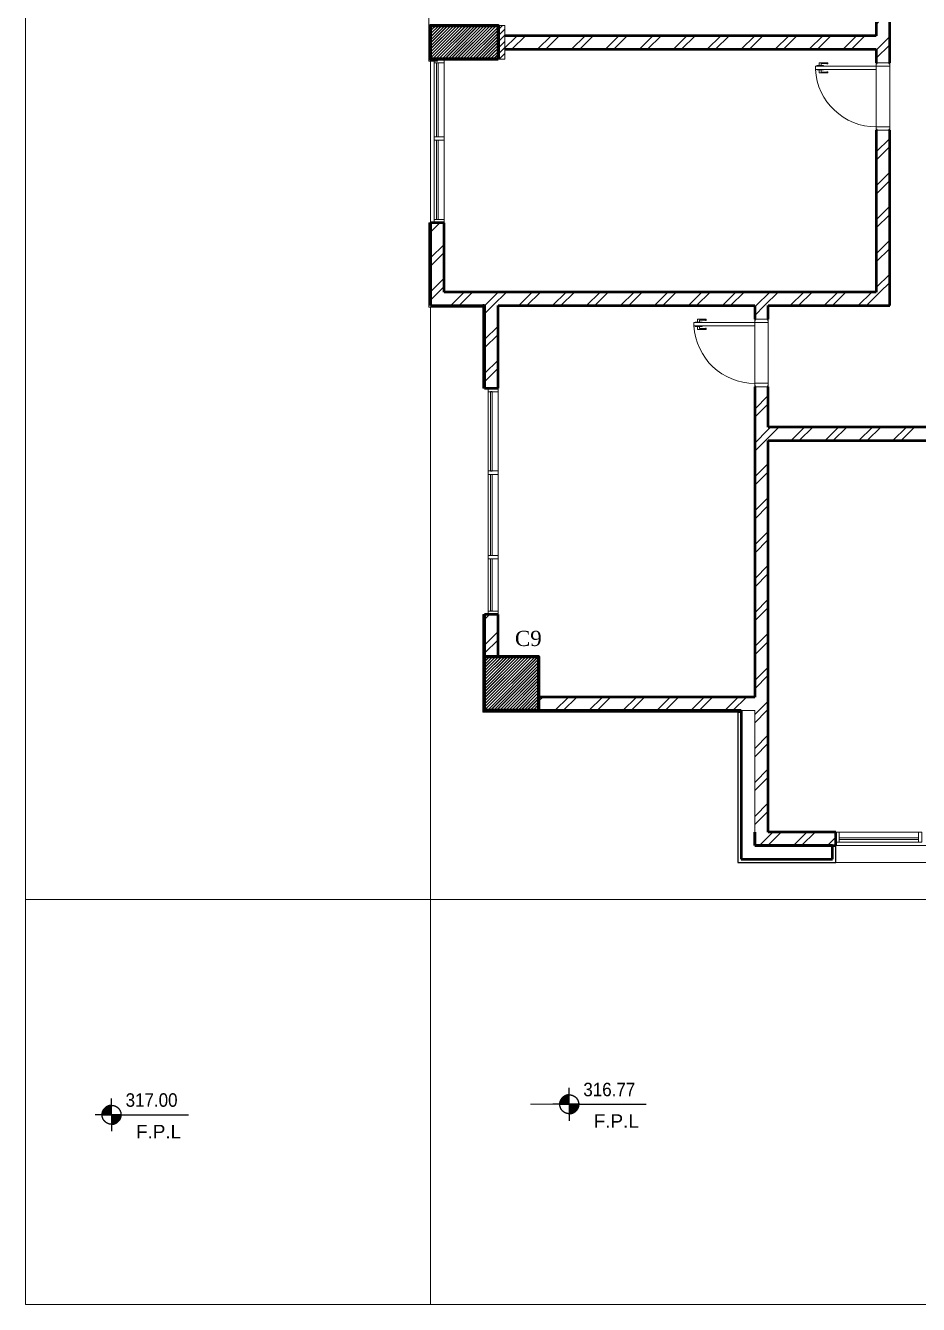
# Model space of a CAD drawing. Header units: millimetres. Extents: x -967280 to 3852, y 2833 to 1955156.
# Drawn here: x -966846 to -953621, y 618116 to 637066 of the extents above; entities that cross this region are included whole.
import ezdxf
from ezdxf.enums import TextEntityAlignment as Align

# ---------------------------------------------------------------- set-up
doc = ezdxf.new("R2010")
doc.units = ezdxf.units.MM
doc.header["$LTSCALE"] = 1000
doc.linetypes.add('HRZN_Line-Ptrn-Sold', pattern=[9144001.0, 9144000.0, -1])
for name, color, linetype, lineweight in [('A-COLS', 8, 'HRZN_Line-Ptrn-Sold', 18), ('A-DIM', 7, 'Continuous', 13), ('A-DOOR', 5, 'Continuous', 13), ('A-ELEV', 1, 'HRZN_Line-Ptrn-Sold', 13), ('A-FLOR-PATT', 1, 'Continuous', 13), ('A-HATCH', 1, 'Continuous', 13), ('A-SYMB-LEVEL', 7, 'Continuous', 13), ('A-TONE', 40, 'HRZN_Line-Ptrn-Sold', 35), ('A-WALL', 8, 'HRZN_Line-Ptrn-Sold', 50), ('A-WIN', 4, 'Continuous', 13), ('S - column', 6, 'Continuous', 60)]:
    doc.layers.add(name, color=color, linetype=linetype, lineweight=lineweight)
doc.layers.add('ARCH', color=8, linetype='Continuous')
doc.layers.add('S - col hach', color=1, linetype='Continuous')
doc.styles.add('Arial', font='arial.ttf', dxfattribs={"height": 317.5})
doc.styles.add('Arial_1', font='arial.ttf', dxfattribs={"width": 0.9, "height": 200})
doc.styles.add('ASD', font='times.ttf')
pattern_1 = [(45, (6650, -35800), (-251.447, 251.447), []), (45, (6650, -35419), (-251.447, 251.447), [])]
pattern_2 = [(225, (-217548.726, -1233776.03), (44.9012806, -44.9012806), [])]
pattern_3 = [(45, (-223648.726, -1233952.032), (-22.4506403, 22.4506403), [])]

# ---------------------------------------------------------------- blocks, each defined once
blk = doc.blocks.new('DAE_DOOR-SINGLE - BEDROOMS DOOR _D01__1000_2200MM 2-3505467-GROUND FLOOR FFL_1_')
at = {"layer": 'A-DOOR', "lineweight": 18}
for p, q in [((476, 100), (476, 1000)), ((526, 1000), (476, 1000)), ((526, 100), (526, 1000)), ((526, 100), (476, 100))]:
    blk.add_line(p, q, dxfattribs=at)
at = {"layer": 'A-DOOR'}
for p, q in [((-412, 88), (-424, 88)), ((-424, 88), (-424, -88)), ((-374, 100), (-412, 100)), ((-412, 100), (-412, 88)), ((-374, -100), (-374, 100)), ((526, 100), (526, -100)), ((564, 100), (526, 100)), ((564, 88), (564, 100)), ((576, 88), (564, 88)), ((576, -88), (576, 88)), ((-424, -88), (-412, -88)), ((-412, -88), (-412, -100)), ((-412, -100), (-374, -100)), ((526, -100), (564, -100)), ((564, -100), (564, -88)), ((564, -88), (576, -88))]:
    blk.add_line(p, q, dxfattribs=at)
blk.add_arc((526, 100), 901, 93.1798, 180, dxfattribs=at)
at = {"layer": 'A-HATCH'}
for p, q in [((470, 981), (476, 981)), ((470, 981), (470, 879)), ((533, 981), (526, 981)), ((533, 981), (533, 879)), ((470, 946), (425, 946)), ((425, 819), (425, 946)), ((444, 819), (425, 819)), ((470, 916), (438, 916)), ((438, 831), (438, 916)), ((444, 831), (438, 831)), ((444, 819), (444, 831)), ((470, 879), (476, 879)), ((533, 879), (526, 879)), ((533, 946), (577, 946)), ((533, 916), (564, 916)), ((558, 831), (564, 831)), ((558, 819), (558, 831)), ((558, 819), (577, 819)), ((564, 831), (564, 916)), ((577, 819), (577, 946))]:
    blk.add_line(p, q, dxfattribs=at)
blk = doc.blocks.new('Glazed Panel - Glazed Panel-3868091-GROUND FLOOR FFL_1_')
at = {"layer": 'A-WIN', "lineweight": 18}
for p, q in [((588, -13), (-588, -13)), ((-588, -13), (-588, -38)), ((-588, -38), (588, -38)), ((-588, -38), (588, -38)), ((588, -38), (588, -13))]:
    blk.add_line(p, q, dxfattribs=at)
blk = doc.blocks.new('Rectangular Mullion - DAE_Mlon-rect-Gnrc-V52-GROUND FLOOR FFL_1_')
at = {"layer": 'A-ELEV', "linetype": 'Continuous'}
for p, q in [((33375, 2600), (32200, 2600)), ((33375, 2450), (32200, 2450))]:
    blk.add_line(p, q, dxfattribs=at)
blk = doc.blocks.new('Rectangular Mullion - DAE_Mlon-rect-Gnrc-3880642-GROUND FLOOR FFL_1_')
at = {"layer": 'A-WIN', "lineweight": 18}
for p, q in [((-25, 75), (25, 75)), ((-25, -75), (-25, 75)), ((25, 75), (25, -75)), ((25, -75), (-25, -75))]:
    blk.add_line(p, q, dxfattribs=at)
blk = doc.blocks.new('Glazed Panel - Glazed Panel-3868042-GROUND FLOOR FFL_1_')
at = {"layer": 'A-WIN', "lineweight": 18}
for p, q in [((588, -13), (-588, -13)), ((-588, -13), (-588, -38)), ((-588, -38), (588, -38)), ((-588, -38), (588, -38)), ((588, -38), (588, -13))]:
    blk.add_line(p, q, dxfattribs=at)
blk = doc.blocks.new('Glazed Panel - Glazed Panel-3868065-GROUND FLOOR FFL_1_')
at = {"layer": 'A-WIN', "lineweight": 18}
for p, q in [((600, -12.7), (-600, -12.7)), ((-600, -12.7), (-600, -38.1)), ((-600, -38.1), (600, -38.1)), ((-600, -38.1), (600, -38.1)), ((600, -38.1), (600, -12.7))]:
    blk.add_line(p, q, dxfattribs=at)
blk = doc.blocks.new('Glazed Panel - Glazed Panel-3868158-GROUND FLOOR FFL_1_')
at = {"layer": 'A-WIN', "lineweight": 18}
for p, q in [((387, -13), (-387, -13)), ((-387, -13), (-387, -38)), ((-387, -38), (387, -38)), ((-387, -38), (387, -38)), ((387, -38), (387, -13))]:
    blk.add_line(p, q, dxfattribs=at)
blk = doc.blocks.new('Rectangular Mullion - DAE_Mlon-rect-Gnrc-3703328-GROUND FLOOR FFL_1_')
at = {"layer": 'A-ELEV', "linetype": 'Continuous'}
for p, q in [((7825, -2200), (6625, -2200)), ((7825, -2350), (6625, -2350))]:
    blk.add_line(p, q, dxfattribs=at)
blk = doc.blocks.new('Rectangular Mullion - DAE_Mlon-rect-Gnrc-3770983-GROUND FLOOR FFL_1_')
at = {"layer": 'A-ELEV', "linetype": 'Continuous'}
for p, q in [((200, 1075), (200, 1850)), ((350, 1075), (350, 1850))]:
    blk.add_line(p, q, dxfattribs=at)
blk = doc.blocks.new('Rectangular Mullion - DAE_Mlon-rect-Gnrc-3868134-GROUND FLOOR FFL_1_')
at = {"layer": 'A-WIN', "lineweight": 18}
for p, q in [((-50, 75), (0, 75)), ((-50, -75), (-50, 75)), ((0, 75), (0, -75)), ((0, -75), (-50, -75))]:
    blk.add_line(p, q, dxfattribs=at)
blk = doc.blocks.new('Rectangular Mullion - DAE_Mlon-rect-Gnrc-3868080-GROUND FLOOR FFL_1_')
at = {"layer": 'A-WIN', "lineweight": 18}
for p, q in [((-25, 75), (25, 75)), ((-25, -75), (-25, 75)), ((25, 75), (25, -75)), ((25, -75), (-25, -75))]:
    blk.add_line(p, q, dxfattribs=at)
blk = doc.blocks.new('Glazed Panel - Glazed Panel-3868029-GROUND FLOOR FFL_1_')
at = {"layer": 'A-WIN', "lineweight": 18}
for p, q in [((-588, 38), (588, 38)), ((588, 38), (-588, 38)), ((-588, 38), (-588, 13)), ((-588, 13), (588, 13)), ((588, 13), (588, 38))]:
    blk.add_line(p, q, dxfattribs=at)
blk = doc.blocks.new('Glazed Panel - Glazed Panel-3868153-GROUND FLOOR FFL_1_')
at = {"layer": 'A-WIN', "lineweight": 18}
for p, q in [((-550, 38), (550, 38)), ((550, 38), (-550, 38)), ((-550, 38), (-550, 13)), ((-550, 13), (550, 13)), ((550, 13), (550, 38))]:
    blk.add_line(p, q, dxfattribs=at)
blk = doc.blocks.new('Rectangular Mullion - DAE_Mlon-rect-Gnrc-V50-GROUND FLOOR FFL_1_')
at = {"layer": 'A-ELEV', "linetype": 'Continuous'}
for p, q in [((34550, 3075), (34550, 4250)), ((34700, 3075), (34700, 4250))]:
    blk.add_line(p, q, dxfattribs=at)
blk = doc.blocks.new('Rectangular Mullion - DAE_Mlon-rect-Gnrc-V54-GROUND FLOOR FFL_1_')
at = {"layer": 'A-ELEV', "linetype": 'Continuous'}
for p, q in [((-600, 9200), (-600, 8100)), ((-450, 9200), (-450, 8100))]:
    blk.add_line(p, q, dxfattribs=at)
blk = doc.blocks.new('Rectangular Mullion - DAE_Mlon-rect-Gnrc-3868137-GROUND FLOOR FFL_1_')
at = {"layer": 'A-WIN', "lineweight": 18}
for p, q in [((-50, 75), (0, 75)), ((-50, -75), (-50, 75)), ((0, -75), (-50, -75))]:
    blk.add_line(p, q, dxfattribs=at)
blk = doc.blocks.new('Rectangular Mullion - DAE_Mlon-rect-Gnrc-3868139-GROUND FLOOR FFL_1_')
at = {"layer": 'A-WIN', "lineweight": 18}
for p, q in [((-25, 75), (25, 75)), ((-25, -75), (-25, 75)), ((25, 75), (25, -75)), ((25, -75), (-25, -75))]:
    blk.add_line(p, q, dxfattribs=at)
blk = doc.blocks.new('Rectangular Mullion - DAE_Mlon-rect-Gnrc-3874747-GROUND FLOOR FFL_1_')
at = {"layer": 'A-WIN', "lineweight": 18}
for p, q in [((0, 75), (-50, 75)), ((-50, 75), (-50, -75)), ((0, -75), (0, 75)), ((-50, -75), (0, -75))]:
    blk.add_line(p, q, dxfattribs=at)
blk = doc.blocks.new('Rectangular Mullion - DAE_Mlon-rect-Gnrc-3874751-GROUND FLOOR FFL_1_')
at = {"layer": 'A-WIN', "lineweight": 18}
for p, q in [((0, 75), (-50, 75)), ((-50, 75), (-50, -75)), ((0, -75), (0, 75)), ((-50, -75), (0, -75))]:
    blk.add_line(p, q, dxfattribs=at)
blk = doc.blocks.new('Rectangular Mullion - DAE_Mlon-rect-Gnrc-3880657-GROUND FLOOR FFL_1_')
at = {"layer": 'A-WIN', "lineweight": 18}
for p, q in [((0, 75), (-50, 75)), ((-50, 75), (-50, -75)), ((0, -75), (0, 75)), ((-50, -75), (0, -75))]:
    blk.add_line(p, q, dxfattribs=at)
blk = doc.blocks.new('Spot Elevations - TOS-3783376-LAYOUT')
at = {"layer": 'A-SYMB-LEVEL'}
h = blk.add_hatch(color=256, dxfattribs=at)
edge = h.paths.add_edge_path()
edge.add_line((0, 0), (-1.4, 0))
edge.add_arc((0, 0), 1.4, 90, 180, ccw=False)
edge.add_line((0, 1.4), (0, 0))
h = blk.add_hatch(color=256, dxfattribs=at)
edge = h.paths.add_edge_path()
edge.add_line((0, 0), (1.4, 0))
edge.add_arc((0, 0), 1.4, 270, 360, ccw=False)
edge.add_line((0, -1.4), (0, 0))
at = {"layer": 'A-SYMB-LEVEL', "linetype": 'HRZN_Line-Ptrn-Sold', "lineweight": 25}
for p, q in [((0, 1.4), (0, 2.44)), ((-1.4, 0), (-2.44, 0)), ((-1.4, 0), (0, 0)), ((0, 0), (0, 1.4)), ((0, 0), (0, -1.4)), ((1.4, 0), (0, 0)), ((0, -1.4), (0, -2.44)), ((1.4, 0), (11.4, 0))]:
    blk.add_line(p, q, dxfattribs=at)
blk.add_circle((0, 0), 1.4, dxfattribs=at)
for start, end in [(90, 180), (270, 360)]:
    blk.add_arc((0, 0), 1.4, start, end, dxfattribs=at)
blk = doc.blocks.new('A$Ca5ad4f3b')
at = {"layer": 'S - col hach'}
h = blk.add_hatch(dxfattribs=at)
h.set_pattern_fill('ANSI31', color=256, scale=10)
h.set_pattern_definition(pattern_3)
h.paths.add_polyline_path([(900, -16850), (-100, -16850), (-100, -17350), (900, -17350)])
h = blk.add_hatch(dxfattribs=at)
h.set_pattern_fill('ANSI31', color=256, scale=10)
h.set_pattern_definition(pattern_3)
h.paths.add_polyline_path([(1500, -27000), (1500, -26200), (700, -26200), (700, -27000)])
at = {"layer": 'S - column'}
for points in [[(900, -17350), (-100, -17350), (-100, -16850), (900, -16850)], [(1500, -27000), (700, -27000), (700, -26200), (1500, -26200)]]:
    blk.add_lwpolyline(points, close=True, dxfattribs=at)
at = {"ltscale": 6, "style": 'ASD'}
blk.add_text('C9', height=225, dxfattribs=at).set_placement((1347, -25931), align=Align.MIDDLE_CENTER)
blk = doc.blocks.new('A$C1e5dc022')
at = {"layer": 'A-COLS'}
h = blk.add_hatch(dxfattribs=at)
h.set_pattern_fill('ANSI31', color=4, scale=20, angle=180)
h.set_pattern_definition(pattern_2)
h.paths.add_polyline_path([(7100, -26050), (6000, -26050), (6000, -26550), (7100, -26550)])
h = blk.add_hatch(dxfattribs=at)
h.set_pattern_fill('ANSI31', color=4, scale=20, angle=180)
h.set_pattern_definition(pattern_2)
h.paths.add_polyline_path([(7600, -36200), (7600, -35400), (6800, -35400), (6800, -36200)])
at = {"layer": 'A-TONE', "linetype": 'Continuous', "lineweight": 13}
h = blk.add_hatch(dxfattribs=at)
h.set_pattern_fill('FP_1', color=4, style=0, pattern_type=2)
h.set_pattern_definition(pattern_1)
h.paths.add_polyline_path([(12800, -30000), (12800, -27600.8), (12600, -27600.8), (12600, -30000)])
h.paths.add_polyline_path([(12600, -26600.8), (12800, -26600), (12800, -25999.2), (12600, -25999.2), (12600, -26400)])
h.paths.add_polyline_path([(12600, -24999.2), (12800, -24999.2), (12800, -22600), (12600, -22600), (12600, -24986.9)])
h = blk.add_hatch(dxfattribs=at)
h.set_pattern_fill('FP_1', color=4, style=0, pattern_type=2)
h.set_pattern_definition(pattern_1)
h.paths.add_polyline_path([(12600, -26400), (12600, -26200), (7000, -26200), (7000, -26400), (11416.1, -26400)])
h = blk.add_hatch(dxfattribs=at)
h.set_pattern_fill('FP_1', color=4, style=0, pattern_type=2)
h.set_pattern_definition(pattern_1)
h.paths.add_polyline_path([(6200, -30000), (6200, -28975), (6000, -28975), (6000, -30000)])
h = blk.add_hatch(dxfattribs=at)
h.set_pattern_fill('FP_1', color=4, style=0, pattern_type=2)
h.set_pattern_definition(pattern_1)
h.paths.add_polyline_path([(12004.5, -30200), (12800, -30200), (12800, -30000), (6000, -30000), (6000, -30200), (11416.1, -30200)])
h = blk.add_hatch(dxfattribs=at)
h.set_pattern_fill('FP_1', color=4, style=0, pattern_type=2)
h.set_pattern_definition(pattern_1)
h.paths.add_polyline_path([(6800, -31425), (7000, -31425), (7000, -30200), (6800, -30200), (6800, -31418.4)])
h = blk.add_hatch(dxfattribs=at)
h.set_pattern_fill('FP_1', color=4, style=0, pattern_type=2)
h.set_pattern_definition(pattern_1)
h.paths.add_polyline_path([(10800, -36200), (11000, -36200), (11000, -31400.8), (10800, -31400.8), (10800, -36000)])
h.paths.add_polyline_path([(10800, -30400.8), (11000, -30400), (11000, -30200), (10800, -30200)])
h = blk.add_hatch(dxfattribs=at)
h.set_pattern_fill('FP_1', color=4, style=0, pattern_type=2)
h.set_pattern_definition(pattern_1)
h.paths.add_polyline_path([(14600, -32200), (14600, -32000), (14400, -32000), (14400, -32200)])
h.paths.add_polyline_path([(13400, -32200), (13399.2, -32000), (11000, -32000), (11000, -32200), (12592.9, -32200)])
h = blk.add_hatch(dxfattribs=at)
h.set_pattern_fill('FP_1', color=4, style=0, pattern_type=2)
h.set_pattern_definition(pattern_1)
h.paths.add_polyline_path([(7000, -35400), (7000, -34775), (6800, -34775), (6800, -35400), (6900, -35400)])
h = blk.add_hatch(dxfattribs=at)
h.set_pattern_fill('FP_1', color=4, style=0, pattern_type=2)
h.set_pattern_definition(pattern_1)
h.paths.add_polyline_path([(10600, -36200), (10800, -36200), (10800, -36000), (7600, -36000), (7600, -36200), (10550, -36200)])
h = blk.add_hatch(dxfattribs=at)
h.set_pattern_fill('FP_1', color=4, style=0, pattern_type=2)
h.set_pattern_definition(pattern_1)
h.paths.add_polyline_path([(11000, -38000), (11000, -36200), (10800, -36200), (10800, -38000)])
h = blk.add_hatch(dxfattribs=at)
h.set_pattern_fill('FP_1', color=4, style=0, pattern_type=2)
h.set_pattern_definition(pattern_1)
h.paths.add_polyline_path([(12000, -38200), (12000, -38000), (10800, -38000), (10800, -38200), (11416.1, -38200)])
at = {"layer": 'A-COLS', "color": 4}
for points in [[(7100, -26550), (6000, -26550), (6000, -26050), (7100, -26050)], [(7600, -36200), (6800, -36200), (6800, -35400), (7600, -35400)]]:
    blk.add_lwpolyline(points, close=True, dxfattribs=at)
at = {"layer": 'A-ELEV', "color": 4}
for p, q in [((12600, -26612.8), (12600, -26600.8)), ((12600, -27550.8), (12600, -26650.8)), ((12800, -26600.8), (12800, -26612.8)), ((12800, -26650.8), (12800, -27550.8)), ((12600, -27600.8), (12600, -27588.8)), ((12800, -27588.8), (12800, -27600.8)), ((10800, -30412.8), (10800, -30400.8)), ((10800, -31350.8), (10800, -30450.8)), ((11000, -30400.8), (11000, -30412.8)), ((11000, -30450.8), (11000, -31350.8)), ((10800, -31400.8), (10800, -31388.8)), ((11000, -31388.8), (11000, -31400.8)), ((12000, -38200), (16400, -38200)), ((16650, -38450), (12000, -38450))]:
    blk.add_line(p, q, dxfattribs=at)
at = {"layer": 'A-FLOR-PATT', "color": 4}
for p, q in [((0, -45000), (0, 0)), ((6000, -26575), (6000, -28975)), ((6000, -30225), (6000, -39000)), ((6000, -39000), (53435, -39000)), ((6000, -45000), (0, -45000)), ((53435, -45000), (6000, -45000))]:
    blk.add_line(p, q, dxfattribs=at)
at = {"layer": 'A-FLOR-PATT', "color": 4, "lineweight": 18}
for p, q in [((6000, -39000), (0, -39000)), ((6000, -45000), (6000, -39000))]:
    blk.add_line(p, q, dxfattribs=at)
at = {"layer": 'A-SYMB-LEVEL', "color": 4}
for p, q in [((7477.8, -42033.9), (8053.3, -42033.9)), ((1258.3, -42190.2), (1393.1, -42190.2)), ((1393.1, -42190.2), (1273.3, -42190.2))]:
    blk.add_line(p, q, dxfattribs=at)
at = {"layer": 'A-WALL', "color": 4, "lineweight": 13}
for p, q in [((5975, -25375), (5975, -26575)), ((5975, -26575), (6100, -26575)), ((6100, -26575), (6100, -26550)), ((5975, -28975), (5975, -30225)), ((6000, -28975), (5975, -28975)), ((6000, -30200), (6000, -29000)), ((5975, -30225), (6800, -30225)), ((6775, -30200), (6000, -30200)), ((6775, -30200), (6775, -31425)), ((6775, -31425), (6800, -31425)), ((6775, -34775), (6775, -36225)), ((6800, -34775), (6775, -34775)), ((6800, -35400), (6800, -34800)), ((6775, -36225), (10550, -36225))]:
    blk.add_line(p, q, dxfattribs=at)
at = {"layer": 'A-WALL', "color": 4}
for p, q in [((12600, -25999.2), (12600, -26200)), ((12800, -26600.8), (12800, -25999.2)), ((12600, -26200), (7100, -26200)), ((7100, -26400), (12600, -26400)), ((12600, -26400), (12600, -26600.8)), ((12600, -26600.8), (12612, -26600.8)), ((12788, -26600.8), (12800, -26600.8)), ((12612, -27600.8), (12600, -27600.8)), ((12600, -27600.8), (12600, -30000)), ((12800, -27600.8), (12788, -27600.8)), ((12800, -30200), (12800, -27600.8)), ((6000, -28975), (6000, -30200)), ((6200, -28975), (6000, -28975)), ((6200, -30000), (6200, -28975)), ((12600, -30000), (6200, -30000)), ((6000, -30200), (6800, -30200)), ((6800, -30200), (6775, -30200)), ((6800, -30200), (6800, -31425)), ((6800, -31400), (6800, -30200)), ((6800, -30225), (6800, -30200)), ((7000, -30200), (10800, -30200)), ((7000, -31425), (7000, -30200)), ((10800, -30200), (10800, -30400.8)), ((11000, -30200), (12800, -30200)), ((11000, -30400.8), (11000, -30200)), ((10800, -30400.8), (10812, -30400.8)), ((10988, -30400.8), (11000, -30400.8)), ((6800, -31425), (7000, -31425)), ((10800, -31400.8), (10800, -36000)), ((10812, -31400.8), (10800, -31400.8)), ((11000, -31400.8), (10988, -31400.8)), ((11000, -32000), (11000, -31400.8)), ((13400, -32000), (11000, -32000)), ((11000, -38000), (11000, -32200)), ((11000, -32200), (13400, -32200)), ((6800, -34775), (6800, -35400)), ((7000, -34775), (6800, -34775)), ((7000, -35400), (7000, -34775)), ((10800, -36000), (7600, -36000)), ((7600, -36200), (10550, -36200)), ((10550, -36200), (7600, -36200)), ((10600, -36200), (10550, -36200)), ((10600, -36200), (10600, -38400)), ((10600, -36200), (10600, -36225)), ((10800, -38000), (10800, -38200)), ((10800, -38200), (10800, -38000)), ((12000, -38000), (11000, -38000)), ((12000, -38200), (12000, -38000)), ((10800, -38200), (12000, -38200)), ((11950, -38200), (10800, -38200)), ((11950, -38400), (11950, -38200)), ((10600, -38400), (11950, -38400))]:
    blk.add_line(p, q, dxfattribs=at)
at = {"layer": 'A-WALL', "color": 4, "lineweight": 25}
for p, q in [((10550, -36225), (10550, -38450)), ((10550, -36225), (10600, -36225)), ((12000, -38200), (11950, -38200)), ((12000, -38450), (12000, -38200)), ((10550, -38450), (12000, -38450))]:
    blk.add_line(p, q, dxfattribs=at)
at = {"layer": 'A-WALL', "color": 4, "linetype": 'Continuous', "lineweight": 13}
for p, q in [((10800, -36200), (10600, -36200)), ((10800, -38000), (10800, -36200))]:
    blk.add_line(p, q, dxfattribs=at)
at = {"layer": 'A-DIM', "color": 4}
blk.add_blockref('A$Ca5ad4f3b', (6100, -9200), dxfattribs=at)
at = {"layer": 'A-DOOR', "color": 4, "rotation": 90}
for p in [(12700, -27177), (10900, -30977)]:
    blk.add_blockref('DAE_DOOR-SINGLE - BEDROOMS DOOR _D01__1000_2200MM 2-3505467-GROUND FLOOR FFL_1_', p, dxfattribs=at)
at = {"layer": 'A-ELEV', "color": 4, "linetype": 'Continuous', "extrusion": (0, 0, -1)}
for name, p, rotation in [('Rectangular Mullion - DAE_Mlon-rect-Gnrc-3868137-GROUND FLOOR FFL_1_', (-6125, -26550), 90), ('Rectangular Mullion - DAE_Mlon-rect-Gnrc-3868139-GROUND FLOOR FFL_1_', (-6125, -27725), 90), ('Rectangular Mullion - DAE_Mlon-rect-Gnrc-3868080-GROUND FLOOR FFL_1_', (-6925, -32675), 270), ('Rectangular Mullion - DAE_Mlon-rect-Gnrc-3868080-GROUND FLOOR FFL_1_', (-6925, -33925), 270), ('Rectangular Mullion - DAE_Mlon-rect-Gnrc-3868134-GROUND FLOOR FFL_1_', (-6925, -34775), 270), ('Rectangular Mullion - DAE_Mlon-rect-Gnrc-3880642-GROUND FLOOR FFL_1_', (-13250, -38075), 180)]:
    blk.add_blockref(name, p, dxfattribs=dict(at, rotation=rotation))
at = {"layer": 'A-ELEV', "color": 4, "linetype": 'Continuous'}
for name, p in [('Rectangular Mullion - DAE_Mlon-rect-Gnrc-V54-GROUND FLOOR FFL_1_', (6650, -35800)), ('Rectangular Mullion - DAE_Mlon-rect-Gnrc-3770983-GROUND FLOOR FFL_1_', (6650, -35800)), ('Rectangular Mullion - DAE_Mlon-rect-Gnrc-V52-GROUND FLOOR FFL_1_', (-20150, -40600))]:
    blk.add_blockref(name, p, dxfattribs=at)
for name, p, rotation in [('Rectangular Mullion - DAE_Mlon-rect-Gnrc-V50-GROUND FLOOR FFL_1_', (40750, -24675), 180), ('Rectangular Mullion - DAE_Mlon-rect-Gnrc-3874751-GROUND FLOOR FFL_1_', (6125, -28975), 270), ('Rectangular Mullion - DAE_Mlon-rect-Gnrc-3874747-GROUND FLOOR FFL_1_', (6925, -31425), 90), ('Rectangular Mullion - DAE_Mlon-rect-Gnrc-V52-GROUND FLOOR FFL_1_', (4400, 725), 270), ('Rectangular Mullion - DAE_Mlon-rect-Gnrc-3703328-GROUND FLOOR FFL_1_', (9200, -26075), 270), ('Rectangular Mullion - DAE_Mlon-rect-Gnrc-3880657-GROUND FLOOR FFL_1_', (12000, -38075), 180)]:
    blk.add_blockref(name, p, dxfattribs=dict(at, rotation=rotation))
at = {"layer": 'A-SYMB-LEVEL', "color": 4, "linetype": 'HRZN_Line-Ptrn-Sold', "lineweight": 25, "xscale": 99.99999999999993, "yscale": 99.99999999999993, "zscale": 99.99999999999993}
for p in [(8053.3, -42033.9), (1273.3, -42190.2)]:
    blk.add_blockref('Spot Elevations - TOS-3783376-LAYOUT', p, dxfattribs=at)
at = {"layer": 'A-WIN', "color": 4}
for name, p, rotation in [('Glazed Panel - Glazed Panel-3868153-GROUND FLOOR FFL_1_', (6125, -27150), 90), ('Glazed Panel - Glazed Panel-3868029-GROUND FLOOR FFL_1_', (6125, -28337.5), 90), ('Glazed Panel - Glazed Panel-3868042-GROUND FLOOR FFL_1_', (6925, -32062.5), 270), ('Glazed Panel - Glazed Panel-3868065-GROUND FLOOR FFL_1_', (6925, -33300), 270), ('Glazed Panel - Glazed Panel-3868158-GROUND FLOOR FFL_1_', (6925, -34337.5), 270)]:
    blk.add_blockref(name, p, dxfattribs=dict(at, rotation=rotation))
blk.add_blockref('Glazed Panel - Glazed Panel-3868091-GROUND FLOOR FFL_1_', (12637.5, -38075), dxfattribs=at)
at = {"layer": 'A-SYMB-LEVEL', "color": 4, "char_height": 200, "width": 721.519, "attachment_point": 1, "style": 'Arial'}
for insert in [(8416, -42182.8), (1636.1, -42339), (1636.1, -42339)]:
    blk.add_mtext('F.P.L', dxfattribs=dict(at, insert=insert))
at = {"layer": 'A-SYMB-LEVEL', "color": 4, "char_height": 200, "width": 1023.482, "attachment_point": 1, "line_spacing_factor": 0.941778, "style": 'Arial_1', "bg_fill": 3, "box_fill_scale": 1.25, "bg_fill_color": 9, "bg_fill_true_color": 13158600, "bg_fill_transparency": 0}
for s, insert in [('316.77', (8261.8, -41714.9)), ('317.00', (1481.9, -41871.1))]:
    blk.add_mtext(s, dxfattribs=dict(at, insert=insert))
at = {"layer": 'A-SYMB-LEVEL', "color": 4}
for p, q in [((1258.3, -42190.2), (1393.1, -42190.2)), ((1393.1, -42190.2), (1273.3, -42190.2))]:
    blk.add_line(p, q, dxfattribs=at)
at = {"layer": 'A-SYMB-LEVEL', "color": 4, "linetype": 'HRZN_Line-Ptrn-Sold', "lineweight": 25, "xscale": 99.99999999999993, "yscale": 99.99999999999993, "zscale": 99.99999999999993}
blk.add_blockref('Spot Elevations - TOS-3783376-LAYOUT', (1273.3, -42190.2), dxfattribs=at)
at = {"layer": 'A-SYMB-LEVEL', "color": 4, "insert": (1481.9, -41871.1), "char_height": 200, "width": 1023.482, "attachment_point": 1, "line_spacing_factor": 0.941778, "style": 'Arial_1', "bg_fill": 3, "box_fill_scale": 1.25, "bg_fill_color": 9, "bg_fill_true_color": 13158600, "bg_fill_transparency": 0}
blk.add_mtext('317.00', dxfattribs=at)

msp = doc.modelspace()

# ---------------------------------------------------------------- block references
at = {"layer": 'ARCH', "lineweight": 106, "ltscale": 30}
msp.add_blockref('A$C1e5dc022', (-966846.1, 663116.2), dxfattribs=at)

doc.saveas('drawing.dxf')
